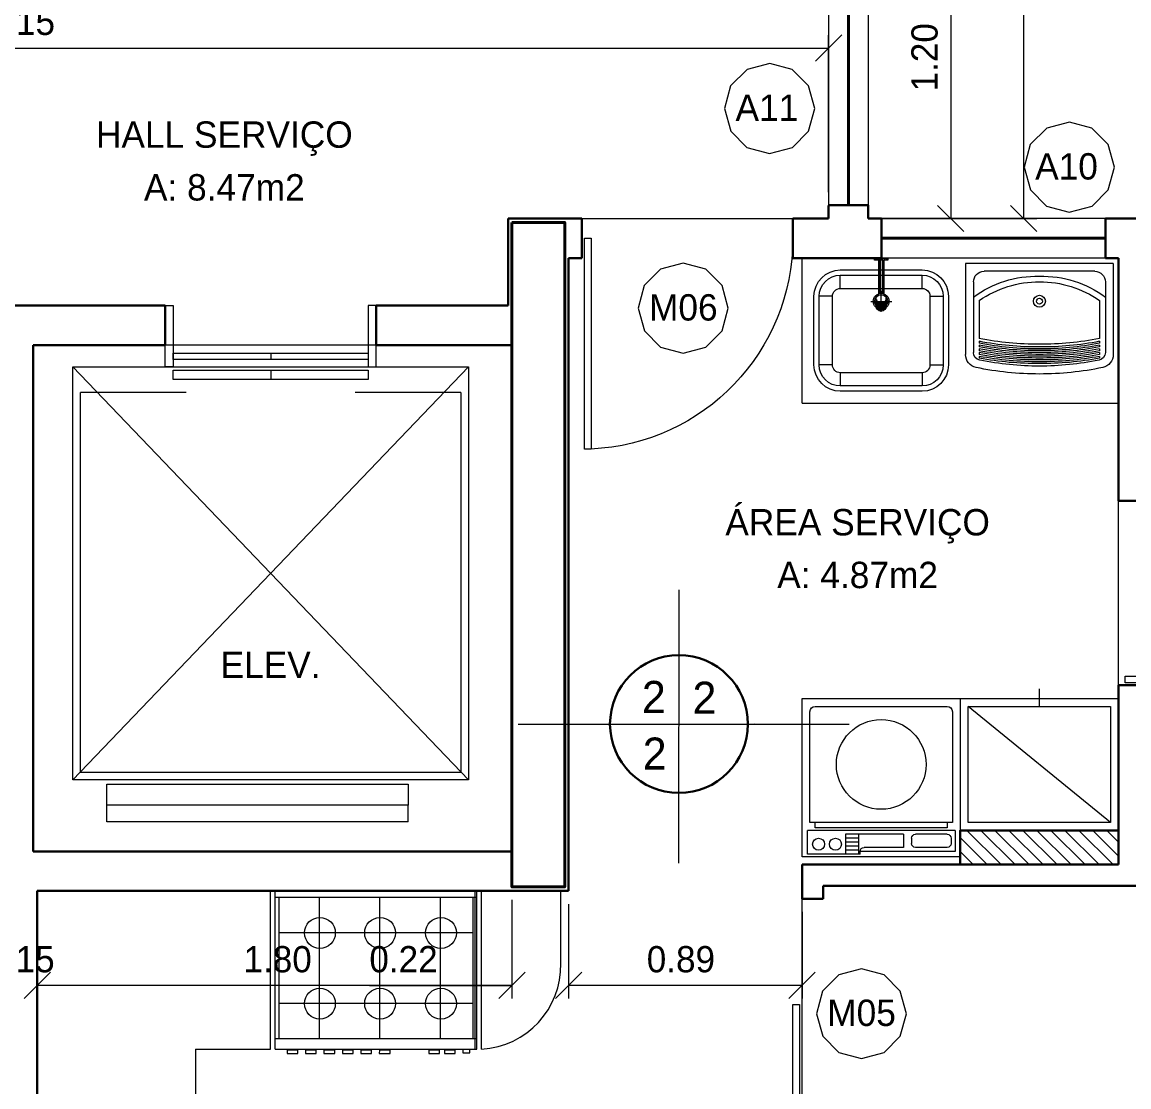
# Model space of a CAD drawing. Header units: metres. Extents: x 2.9 to 62.3, y 8 to 50.1.
# Drawn here: x 30.517 to 34.714, y 18.646 to 22.684 of the extents above; entities that cross this region are included whole.
import ezdxf
from ezdxf.enums import TextEntityAlignment as Align

# ---------------------------------------------------------------- set-up
doc = ezdxf.new("R2010")
doc.units = ezdxf.units.M
doc.header["$MEASUREMENT"] = 0
doc.linetypes.add('DGN Style 2', pattern=[1.016237, 0.609742, -0.406495])
doc.layers.get('Defpoints').update_dxf_attribs({"lineweight": 0})
for name, color, linetype, lineweight in [('00-EDIFICACOES TÉRREO', 7, 'Continuous', 0), ('34 - Mobiliário', 7, 'Continuous', 0), ('CORNIJAS_VAR NA PLANTA PTIPO 1', 7, 'Continuous', 0), ('Cotas', 13, 'Continuous', 0), ('Level 12', 7, 'Continuous', 0), ('Level 14', 7, 'Continuous', 0), ('Level 24-1', 7, 'Continuous', 0), ('Level 3', 7, 'Continuous', 0), ('Level 36', 7, 'Continuous', 0), ('Level 44', 7, 'Continuous', 0), ('Level 45', 7, 'Continuous', 0), ('Level 7', 7, 'Continuous', 0)]:
    doc.layers.add(name, color=color, linetype=linetype, lineweight=lineweight)
doc.styles.add('Style-INTL_ENGINEERING', font='INTL_ENGINEERING.shx')
doc.dimstyles.get("Standard").update_dxf_attribs({"dimtxt": 0.18, "dimasz": 0.18, "dimexe": 0.18, "dimexo": 0.0625, "dimgap": 0.09, "dimtad": 0, "dimtih": 1, "dimtoh": 1, "dimdec": 4, "dimzin": 1, "dimdsep": 46, "dimtxsty": 'Standard', "dimcen": 0, "dimadec": 0, "dimazin": 0, "dimtfac": 1, "dimtdec": 4, "dimtofl": 0, "dimtmove": 0, "dimatfit": 3, "dimfxl": 0, "dimtolj": 1, "dimtzin": 1, "dimarcsym": 0})

# ---------------------------------------------------------------- blocks, each defined once
blk = doc.blocks.new('*U45')
at = {"layer": 'Level 36', "color": 172, "linetype": 'Continuous', "lineweight": 13}
for p, q in [((-0.3825, 0.308), (0.3825, 0.3081)), ((-0.3825, -0.292), (-0.3825, 0.308)), ((-0.375, -0.2919), (-0.375, 0.308)), ((0.3825, -0.292), (0.3825, 0.3081)), ((-0.3825, 0.283), (0.3825, 0.283)), ((-0.3675, -0.2533), (-0.3675, 0.283)), ((-0.2445, -0.2533), (-0.2445, 0.283)), ((-0.0138, -0.2533), (-0.0138, 0.283)), ((0.2145, -0.2533), (0.2145, 0.283)), ((0.3675, -0.2533), (0.3675, 0.2831)), ((-0.3675, 0.1489), (0.3675, 0.149)), ((-0.3675, -0.1192), (0.3675, -0.1192)), ((-0.3825, -0.2533), (0.3825, -0.2533)), ((0.3825, -0.292), (-0.3825, -0.292)), ((-0.3556, -0.3061), (-0.3556, -0.292)), ((-0.3291, -0.292), (-0.3291, -0.3061)), ((-0.3291, -0.3061), (-0.3556, -0.3061)), ((-0.2995, -0.308), (-0.2995, -0.2957)), ((-0.2995, -0.2957), (-0.2587, -0.2957)), ((-0.2587, -0.308), (-0.2995, -0.308)), ((-0.2587, -0.2957), (-0.2587, -0.308)), ((-0.2409, -0.308), (-0.2409, -0.2957)), ((-0.2409, -0.2957), (-0.2001, -0.2957)), ((-0.2001, -0.308), (-0.2409, -0.308)), ((-0.2001, -0.2957), (-0.2001, -0.308)), ((-0.0531, -0.308), (-0.0531, -0.2957)), ((-0.0531, -0.2957), (-0.0123, -0.2957)), ((-0.0122, -0.308), (-0.0531, -0.308)), ((-0.0123, -0.2957), (-0.0122, -0.308)), ((0.0169, -0.308), (0.0169, -0.2957)), ((0.0169, -0.2957), (0.0577, -0.2957)), ((0.0578, -0.3081), (0.0169, -0.308)), ((0.0577, -0.2957), (0.0578, -0.3081)), ((0.0869, -0.3081), (0.0869, -0.2957)), ((0.0869, -0.2957), (0.1278, -0.2957)), ((0.1277, -0.3081), (0.0869, -0.3081)), ((0.1278, -0.2957), (0.1277, -0.3081)), ((0.1569, -0.308), (0.1569, -0.2957)), ((0.1569, -0.2957), (0.1978, -0.2957)), ((0.1977, -0.308), (0.1569, -0.308)), ((0.1978, -0.2957), (0.1977, -0.308)), ((0.2269, -0.308), (0.2269, -0.2957)), ((0.2269, -0.2957), (0.2678, -0.2957)), ((0.2678, -0.3081), (0.2269, -0.308)), ((0.2678, -0.2957), (0.2678, -0.3081)), ((0.2969, -0.308), (0.2969, -0.2957)), ((0.2969, -0.2957), (0.3378, -0.2957)), ((0.3378, -0.308), (0.2969, -0.308)), ((0.3378, -0.2957), (0.3378, -0.308))]:
    blk.add_line(p, q, dxfattribs=at)
at = {"layer": 'Level 36', "color": 172, "linetype": 'Continuous', "lineweight": 13, "extrusion": (0, 0, -1)}
for centre in [(0.2458, 0.1489), (0.0151, 0.1489), (-0.2132, 0.1489), (0.2458, -0.1192), (0.0151, -0.1192), (-0.2132, -0.1192)]:
    blk.add_circle(centre, 0.0585, dxfattribs=at)
blk = doc.blocks.new('*U50')
at = {"layer": 'Level 36', "color": 172, "linetype": 'Continuous', "lineweight": 13}
for p, q in [((-0.0243, 0.102), (-0.0243, 0.094)), ((-0.0225, 0.102), (-0.0225, 0.094)), ((-0.0191, 0.102), (-0.0191, 0.094)), ((-0.0129, 0.102), (-0.0129, 0.094)), ((-0.01, 0.094), (-0.01, -0.0339)), ((-0.0093, 0.094), (-0.0093, -0.0335)), ((-0.0075, 0.094), (-0.0075, -0.0326)), ((-0.0041, 0.102), (-0.0041, 0.094)), ((-0.0041, 0.094), (-0.0041, -0.0315)), ((0.0041, 0.102), (0.0041, 0.094)), ((0.0041, 0.094), (0.0041, -0.0315)), ((0.0075, 0.094), (0.0075, -0.0326)), ((0.0093, 0.094), (0.0093, -0.0335)), ((0.01, 0.094), (0.01, -0.0339)), ((0.0129, 0.102), (0.0129, 0.094)), ((0.0191, 0.102), (0.0191, 0.094)), ((0.0225, 0.102), (0.0225, 0.094)), ((0.0243, 0.102), (0.0243, 0.094)), ((0, -0.102), (0, -0.0222)), ((-0.0399, -0.0621), (0.0399, -0.0621)), ((-0.019, -0.08), (-0.019, -0.05)), ((-0.0183, -0.0552), (-0.0183, -0.0852)), ((-0.0165, -0.0594), (-0.0165, -0.0894)), ((-0.0131, -0.0638), (-0.0131, -0.0938)), ((-0.0075, -0.0675), (-0.0075, -0.0975)), ((0.0075, -0.0675), (0.0075, -0.0975)), ((0.0131, -0.0638), (0.0131, -0.0938)), ((0.0165, -0.0594), (0.0165, -0.0894)), ((0.0183, -0.0552), (0.0183, -0.0852)), ((0.019, -0.08), (0.019, -0.05))]:
    blk.add_line(p, q, dxfattribs=at)
at = {"layer": 'Level 36', "color": 172, "linetype": 'Continuous', "lineweight": 13, "flags": 128}
for points in [[(0.025, 0.094), (-0.025, 0.094), (-0.025, 0.102), (0.025, 0.102)], [(-0.004, -0.094), (-0.004, -0.069), (0.004, -0.069), (0.004, -0.094)]]:
    blk.add_lwpolyline(points, close=True, dxfattribs=at)
at = {"layer": 'Level 36', "color": 172, "linetype": 'Continuous', "lineweight": 13}
blk.add_circle((0, -0.05), 0.019, dxfattribs=at)
at = {"layer": 'Level 36', "color": 172, "linetype": 'Continuous', "lineweight": 13, "extrusion": (0, 0, -1)}
for centre, radius, start, end in [((0, -0.0621), 0.03, 0, 180), ((0, -0.0621), 0.025, 0, 180), ((0, -0.0621), 0.03, 180, 0), ((0, -0.0621), 0.025, 180, 0), ((0, -0.08), 0.019, 180, 0)]:
    blk.add_arc(centre, radius, start, end, dxfattribs=at)
blk = doc.blocks.new('*U51')
at = {"layer": 'Level 36', "color": 172, "linetype": 'Continuous', "lineweight": 13}
for p, q in [((-0.155, 0.23), (0.155, 0.23)), ((-0.155, 0.21), (0.155, 0.21)), ((-0.155, 0.16), (-0.155, 0.21)), ((0.155, 0.16), (0.155, 0.21)), ((-0.255, -0.13), (-0.255, 0.13)), ((-0.235, -0.13), (-0.235, 0.13)), ((-0.185, 0.13), (-0.235, 0.13)), ((-0.185, -0.13), (-0.185, 0.13)), ((-0.155, 0.16), (0.155, 0.16)), ((0.185, 0.13), (0.185, -0.13)), ((0.185, 0.13), (0.235, 0.13)), ((0.235, 0.13), (0.235, -0.13)), ((0.255, 0.13), (0.255, -0.13)), ((-0.185, -0.13), (-0.235, -0.13)), ((0.155, -0.16), (-0.155, -0.16)), ((-0.155, -0.16), (-0.155, -0.21)), ((0.155, -0.16), (0.155, -0.21)), ((0.185, -0.13), (0.235, -0.13)), ((0.155, -0.21), (-0.155, -0.21)), ((0.155, -0.23), (-0.155, -0.23))]:
    blk.add_line(p, q, dxfattribs=at)
at = {"layer": 'Level 36', "color": 172, "linetype": 'Continuous', "lineweight": 13, "extrusion": (0, 0, -1)}
for centre, radius, start, end in [((0.155, 0.13), 0.1, 0, 90), ((0.155, 0.13), 0.08, 0, 90), ((-0.155, 0.13), 0.1, 90, 180), ((-0.155, 0.13), 0.08, 90, 180), ((0.155, 0.13), 0.03, 360, 90), ((-0.155, 0.13), 0.03, 90, 180), ((0.155, -0.13), 0.1, 270, 0), ((0.155, -0.13), 0.08, 270, 0), ((0.155, -0.13), 0.03, 270, 0), ((-0.155, -0.13), 0.1, 180, 270), ((-0.155, -0.13), 0.08, 180, 270), ((-0.155, -0.13), 0.03, 180, 270)]:
    blk.add_arc(centre, radius, start, end, dxfattribs=at)
blk = doc.blocks.new('*U52')
at = {"layer": 'Level 36', "color": 5, "linetype": 'Continuous', "lineweight": 13}
for p, q in [((-0.28, 0.2098), (-0.28, -0.1362)), ((-0.28, 0.2098), (0.28, 0.2098)), ((-0.21, 0.1798), (0.21, 0.1798)), ((0.28, 0.2098), (0.28, -0.1362)), ((-0.25, 0.1398), (-0.25, -0.128)), ((0.25, 0.1398), (0.25, -0.128)), ((-0.2282, 0.0687), (-0.2282, -0.0753)), ((0.2282, 0.0687), (0.2282, -0.0753)), ((-0.2282, -0.0858), (-0.2282, -0.0929)), ((-0.2282, -0.1001), (-0.2282, -0.1072)), ((-0.2282, -0.1143), (-0.2282, -0.1215)), ((0.2282, -0.0858), (0.2282, -0.0929)), ((0.2282, -0.1001), (0.2282, -0.1072)), ((0.2282, -0.1143), (0.2282, -0.1215)), ((-0.2282, -0.1286), (-0.2282, -0.1357)), ((-0.2282, -0.1428), (-0.2282, -0.1499)), ((0.2282, -0.1286), (0.2282, -0.1357)), ((0.2282, -0.1428), (0.2282, -0.1499))]:
    blk.add_line(p, q, dxfattribs=at)
at = {"layer": 'Level 36', "color": 5, "linetype": 'Continuous', "lineweight": 13, "extrusion": (0, 0, -1)}
for radius in [0.0225, 0.011]:
    blk.add_circle((0, 0.0663), radius, dxfattribs=at)
at = {"layer": 'Level 36', "color": 5, "linetype": 'Continuous', "lineweight": 13}
for centre, radius, start, end in [((-0.21, 0.1398), 0.04, 90, 180), ((0.21, 0.1398), 0.04, 0, 90), ((-0.0124, -0.2358), 0.3968, 88.2163, 126.789), ((-0.0048, -0.2483), 0.3878, 89.2963, 125.1797), ((0.0124, -0.2358), 0.3968, 53.211, 91.7837), ((0.0048, -0.2483), 0.3878, 54.8203, 90.7037), ((-0.0082, 1.0354), 1.1322, 258.7978, 270.4155), ((0.0082, 1.0354), 1.1322, 269.5845, 281.2022), ((-0.0082, 1.032), 1.1392, 258.8675, 270.4155), ((-0.0082, 1.032), 1.1462, 258.9363, 270.4155), ((-0.0082, 1.032), 1.1532, 259.0043, 270.4155), ((-0.0082, 1.032), 1.1602, 259.0715, 270.4155), ((-0.0082, 1.032), 1.1672, 259.1378, 270.4155), ((-0.0082, 1.032), 1.1742, 259.2033, 270.4155), ((0.0082, 1.032), 1.1672, 269.5845, 280.8622), ((0.0082, 1.032), 1.1742, 269.5845, 280.7967), ((0.0082, 1.032), 1.1532, 269.5845, 280.9957), ((0.0082, 1.032), 1.1602, 269.5845, 280.9285), ((0.0082, 1.032), 1.1392, 269.5845, 281.1325), ((0.0082, 1.032), 1.1462, 269.5845, 281.0637), ((-0.23, -0.1362), 0.05, 180, 258.2868), ((-0.22, -0.128), 0.03, 180, 258.7018), ((-0.0082, 1.032), 1.1812, 259.2681, 270.4155), ((-0.0082, 1.032), 1.1882, 259.3321, 270.4155), ((-0.0082, 1.032), 1.1952, 259.3953, 270.4155), ((-0.0082, 1.032), 1.2022, 259.4577, 270.4155), ((0, 0.9731), 1.1529, 258.7018, 270), ((0.0082, 1.032), 1.1952, 269.5845, 280.6047), ((0.0082, 1.032), 1.2022, 269.5845, 280.5423), ((0.0082, 1.032), 1.1812, 269.5845, 280.7319), ((0.0082, 1.032), 1.1882, 269.5845, 280.6679), ((0, 0.9731), 1.1529, 270, 281.2982), ((0.22, -0.128), 0.03, 281.2982, 0), ((0.23, -0.1362), 0.05, 281.7132, 0), ((0, 0.9731), 1.1829, 258.2868, 270), ((0, 0.9731), 1.1829, 270, 281.7132)]:
    blk.add_arc(centre, radius, start, end, dxfattribs=at)
blk = doc.blocks.new('*U53')
at = {"layer": 'Level 36', "color": 172, "linetype": 'Continuous', "lineweight": 13}
for p, q in [((-0.3, 0.3), (0.3, 0.3)), ((-0.3, -0.3), (-0.3, 0.3)), ((0.3, 0.3), (0.3, -0.3)), ((-0.25, 0.27), (0.25, 0.27)), ((-0.27, -0.17), (-0.27, 0.25)), ((0.27, 0.25), (0.27, -0.17)), ((0.3, 0.2), (0.3, -0.3)), ((0.28, -0.2), (-0.28, -0.2)), ((-0.28, -0.29), (-0.28, -0.2)), ((0.27, -0.17), (-0.27, -0.17)), ((-0.25, -0.19), (-0.25, -0.17)), ((0.25, -0.19), (-0.25, -0.19)), ((0.25, -0.17), (0.25, -0.19)), ((0.28, -0.2), (0.28, -0.28)), ((0.085, -0.215), (-0.1357, -0.215)), ((-0.1357, -0.215), (-0.1357, -0.29)), ((-0.0857, -0.23), (-0.1357, -0.23)), ((-0.0857, -0.245), (-0.1357, -0.245)), ((-0.0857, -0.215), (-0.0857, -0.29)), ((0.085, -0.215), (0.085, -0.265)), ((0.115, -0.23), (0.115, -0.25)), ((0.25, -0.215), (0.13, -0.215)), ((0.265, -0.23), (0.265, -0.25)), ((-0.08, -0.29), (-0.28, -0.29)), ((-0.0857, -0.26), (-0.1357, -0.26)), ((-0.0857, -0.275), (-0.1357, -0.275)), ((0.28, -0.28), (-0.08, -0.28)), ((-0.08, -0.29), (-0.08, -0.28)), ((0.085, -0.265), (-0.065, -0.265)), ((0.25, -0.265), (0.13, -0.265)), ((0.3, -0.3), (-0.3, -0.3))]:
    blk.add_line(p, q, dxfattribs=at)
for centre, radius in [((0, 0.05), 0.1701), ((-0.2372, -0.2525), 0.0227), ((-0.1735, -0.2525), 0.0227)]:
    blk.add_circle(centre, radius, dxfattribs=at)
at = {"layer": 'Level 36', "color": 172, "linetype": 'Continuous', "lineweight": 13, "extrusion": (0, 0, -1)}
for centre, radius, start, end in [((0.25, 0.25), 0.02, 0, 90), ((-0.25, 0.25), 0.02, 90, 180), ((-0.13, -0.23), 0.015, 0, 90), ((-0.13, -0.25), 0.015, 270, 0), ((-0.25, -0.23), 0.015, 90, 180), ((-0.25, -0.25), 0.015, 180, 270), ((0.065, -0.28), 0.015, 0, 90)]:
    blk.add_arc(centre, radius, start, end, dxfattribs=at)
blk = doc.blocks.new('*U19')
at = {"layer": 'Level 36', "color": 172, "linetype": 'Continuous', "lineweight": 13}
for p, q in [((2.975, 3.33), (2.975, 3.88)), ((2.975, 3.33), (4.175, 3.33)), ((3.875, 2.18), (3.875, 2.2467)), ((3.575, 2.21), (4.175, 2.21)), ((3.575, 2.21), (3.575, 1.71)), ((4.145, 1.74), (3.605, 2.18)), ((0.9598, 0.8802), (0.9598, 1.4802)), ((1.7598, 0.8802), (1.7598, 1.4802)), ((2.0598, 1.1903), (2.0598, 1.4802)), ((0.675, 0.8802), (0.9598, 0.8802)), ((0.675, 0.8802), (0.675, -1))]:
    blk.add_line(p, q, dxfattribs=at)
at = {"layer": 'Level 36', "color": 172, "linetype": 'Continuous', "lineweight": 13, "flags": 128}
blk.add_lwpolyline([(4.145, 1.74), (3.605, 1.74), (3.605, 2.18), (4.145, 2.18)], close=True, dxfattribs=at)
at = {"layer": 'Level 36', "color": 172, "linetype": 'Continuous', "lineweight": 13}
blk.add_arc((1.7419, 1.1977), 0.318, 273.2275, 1.3325, dxfattribs=at)
for name, p in [('*U50', (3.275, 3.778)), ('*U51', (3.275, 3.605)), ('*U53', (3.275, 1.91))]:
    blk.add_blockref(name, p, dxfattribs=at)
at = {"layer": 'Level 36', "color": 5, "linetype": 'Continuous', "lineweight": 13, "extrusion": (0, 0, -1)}
blk.add_blockref('*U52', (-3.875, 3.6502), dxfattribs=at)
at = {"layer": 'Level 36', "color": 172, "linetype": 'Continuous', "lineweight": 13, "extrusion": (0, 0, -1)}
blk.add_blockref('*U45', (-1.3598, 1.1722), dxfattribs=at)
blk = doc.blocks.new('*U70')
at = {"layer": 'Level 45', "color": 6, "linetype": 'Continuous', "lineweight": 0}
for p, q in [((-0.1446, -0.065), (-0.2746, 0.065)), ((-0.0915, -0.065), (-0.2215, 0.065)), ((-0.0385, -0.065), (-0.1685, 0.065)), ((0.0145, -0.065), (-0.1155, 0.065)), ((0.0675, -0.065), (-0.0625, 0.065)), ((0.1206, -0.065), (-0.0094, 0.065)), ((0.1736, -0.065), (0.0436, 0.065)), ((0.2266, -0.065), (0.0966, 0.065)), ((0.2797, -0.065), (0.1497, 0.065)), ((0.3, -0.0323), (0.2027, 0.065)), ((0.3, 0.0207), (0.2557, 0.065)), ((-0.1976, -0.065), (-0.3, 0.0374)), ((-0.2506, -0.065), (-0.3, -0.0156))]:
    blk.add_line(p, q, dxfattribs=at)
at = {"layer": 'Level 45', "color": 6, "linetype": 'Continuous', "lineweight": 30, "flags": 128}
blk.add_lwpolyline([(0.3, -0.065), (0.3, 0.065), (-0.3, 0.065), (-0.3, -0.065)], close=True, dxfattribs=at)
blk = doc.blocks.new('P80D_1')
at = {"layer": 'Level 14', "color": 7, "linetype": 'Continuous', "lineweight": 13}
for p, q in [((0.035, 0.875), (0.01, 0.875)), ((0.01, 0.875), (0.01, 0.075)), ((0.035, 0.075), (0.035, 0.875)), ((0.01, 0.075), (0.035, 0.075))]:
    blk.add_line(p, q, dxfattribs=at)
blk.add_arc((0, 0.0749), 0.8, 0.0001, 87.4926, dxfattribs=at)
at = {"layer": 'Level 7', "color": 7, "linetype": 'Continuous', "lineweight": 30}
for p, q in [((0, 0), (0, 0.15)), ((0.8, 0), (0.8, 0.15))]:
    blk.add_line(p, q, dxfattribs=at)
blk = doc.blocks.new('P70D_1_1')
at = {"color": 7, "linetype": 'Continuous', "lineweight": 13}
for p, q in [((0.035, 0.705), (0.01, 0.705)), ((0.01, 0.705), (0.01, 0.025)), ((0.035, 0.025), (0.035, 0.705)), ((0.01, 0.025), (0.035, 0.025))]:
    blk.add_line(p, q, dxfattribs=at)
at = {"color": 7, "linetype": 'Continuous', "lineweight": 30}
for p, q in [((0, 0), (0, 0.08)), ((0.7, 0), (0.7, 0.08))]:
    blk.add_line(p, q, dxfattribs=at)
at = {"color": 7, "linetype": 'Continuous', "lineweight": 13}
blk.add_ellipse((0.0073, 0.032), major_axis=(0.6611, -0.2141), ratio=0.965677, start_param=0.313159, end_param=1.833935, dxfattribs=at)
blk = doc.blocks.new('*U72')
at = {"layer": '34 - Mobiliário', "color": 7, "linetype": 'Continuous', "lineweight": 40}
blk.add_line((0, 0.55), (0, -0.55), dxfattribs=at)
at = {"layer": 'CORNIJAS_VAR NA PLANTA PTIPO 1', "color": 7, "linetype": 'Continuous', "lineweight": 30}
for p, q in [((-0.075, 0.55), (0.075, 0.55)), ((-0.075, -0.55), (0.075, -0.55))]:
    blk.add_line(p, q, dxfattribs=at)
at = {"layer": 'CORNIJAS_VAR NA PLANTA PTIPO 1', "color": 7, "linetype": 'Continuous', "lineweight": 0}
for p, q in [((-0.075, 0.55), (-0.075, -0.55)), ((0.075, 0.55), (0.075, -0.55))]:
    blk.add_line(p, q, dxfattribs=at)
blk = doc.blocks.new('*U73')
at = {"layer": '34 - Mobiliário', "color": 7, "linetype": 'Continuous', "lineweight": 40}
blk.add_line((0.4246, 0), (-0.4246, 0), dxfattribs=at)
at = {"layer": 'CORNIJAS_VAR NA PLANTA PTIPO 1', "color": 7, "linetype": 'Continuous', "lineweight": 0}
for p, q in [((0.4246, 0.075), (-0.4246, 0.075)), ((0.4246, -0.075), (-0.4246, -0.075))]:
    blk.add_line(p, q, dxfattribs=at)
at = {"layer": 'CORNIJAS_VAR NA PLANTA PTIPO 1', "color": 7, "linetype": 'Continuous', "lineweight": 30}
for p, q in [((-0.4246, 0.075), (-0.4246, -0.075)), ((0.4246, 0.075), (0.4246, -0.075))]:
    blk.add_line(p, q, dxfattribs=at)
blk = doc.blocks.new('_Oblique')
at = {"color": 0, "linetype": 'ByBlock', "lineweight": -2}
blk.add_line((0.5, 0.5), (-0.5, -0.5), dxfattribs=at)
blk = doc.blocks.new('*D257')
at = {"layer": 'Cotas', "color": 2, "linetype": 'Continuous', "lineweight": 0}
for p, q in [((33.7736, 26.7246), (34.3642, 26.7246)), ((34.3147, 26.7246), (34.3147, 21.9391)), ((33.7748, 21.9391), (34.3642, 21.9391))]:
    blk.add_line(p, q, dxfattribs=at)
at = {"layer": 'Defpoints'}
for p in [(33.7241, 26.7246), (34.3147, 24.3318), (33.7253, 21.9391), (34.3147, 21.9391)]:
    blk.add_point(p, dxfattribs=at)
at = {"layer": 'Cotas', "color": 2, "linetype": 'Continuous', "lineweight": 0, "xscale": 0.0995, "yscale": 0.0995, "zscale": 0.0995}
for p, rotation in [((34.3147, 26.7246), 90), ((34.3147, 21.9391), 270)]:
    blk.add_blockref('_Oblique', p, dxfattribs=dict(at, rotation=rotation))
at = {"layer": 'Cotas', "color": 2, "linetype": 'Continuous', "lineweight": 0, "style": 'Style-INTL_ENGINEERING'}
blk.add_text('4.79', height=0.0995, rotation=90, dxfattribs=at).set_placement((34.2155, 24.1897), align=Align.MIDDLE_LEFT)
blk = doc.blocks.new('*D409')
at = {"layer": 'Cotas', "color": 2, "linetype": 'Continuous', "lineweight": 0}
for p, q in [((33.7745, 23.139), (34.0875, 23.139)), ((34.038, 23.139), (34.038, 21.9391)), ((33.7748, 21.9391), (34.0875, 21.9391))]:
    blk.add_line(p, q, dxfattribs=at)
at = {"layer": 'Defpoints'}
for p in [(33.725, 23.139), (34.038, 22.5391), (33.7253, 21.9391), (34.038, 21.9391)]:
    blk.add_point(p, dxfattribs=at)
at = {"layer": 'Cotas', "color": 2, "linetype": 'Continuous', "lineweight": 0, "xscale": 0.0995, "yscale": 0.0995, "zscale": 0.0995}
for p, rotation in [((34.038, 23.139), 90), ((34.038, 21.9391), 270)]:
    blk.add_blockref('_Oblique', p, dxfattribs=dict(at, rotation=rotation))
at = {"layer": 'Cotas', "color": 2, "linetype": 'Continuous', "lineweight": 0, "style": 'Style-INTL_ENGINEERING'}
blk.add_text('1.20', height=0.0995, rotation=90, dxfattribs=at).set_placement((33.9388, 22.421), align=Align.MIDDLE_LEFT)
blk = doc.blocks.new('*D263')
at = {"layer": 'Cotas', "color": 2, "linetype": 'Continuous', "lineweight": 0}
for p, q in [((27.4235, 21.9886), (27.4235, 22.6349)), ((33.5753, 22.0385), (33.5753, 22.6349)), ((27.4235, 22.5854), (33.5753, 22.5854))]:
    blk.add_line(p, q, dxfattribs=at)
at = {"layer": 'Defpoints'}
for p in [(30.4994, 22.5854), (33.5753, 22.5854), (33.5753, 21.989), (27.4235, 21.9391)]:
    blk.add_point(p, dxfattribs=at)
at = {"layer": 'Cotas', "color": 2, "linetype": 'Continuous', "lineweight": 0, "xscale": 0.0995, "yscale": 0.0995, "zscale": 0.0995, "rotation": 180}
blk.add_blockref('_Oblique', (27.4235, 22.5854), dxfattribs=at)
at = {"layer": 'Cotas', "color": 2, "linetype": 'Continuous', "lineweight": 0, "xscale": 0.0995, "yscale": 0.0995, "zscale": 0.0995}
blk.add_blockref('_Oblique', (33.5753, 22.5854), dxfattribs=at)
at = {"layer": 'Cotas', "color": 2, "linetype": 'Continuous', "lineweight": 0, "style": 'Style-INTL_ENGINEERING'}
blk.add_text('6.15', height=0.0995, dxfattribs=at).set_placement((30.3829, 22.6847), align=Align.MIDDLE_LEFT)
blk = doc.blocks.new('*D431')
at = {"layer": 'Cotas', "color": 2, "linetype": 'Continuous', "lineweight": 0}
for p, q in [((30.5745, 19.3397), (30.5745, 17.5752)), ((30.4246, 17.4486), (30.4246, 17.6742)), ((30.3251, 17.6247), (30.4246, 17.6247)), ((30.6741, 17.6247), (30.5745, 17.6247))]:
    blk.add_line(p, q, dxfattribs=at)
at = {"layer": 'Defpoints'}
for p in [(30.5745, 19.3892), (30.4996, 17.6247), (30.5745, 17.6247), (30.4246, 17.3991)]:
    blk.add_point(p, dxfattribs=at)
at = {"layer": 'Cotas', "color": 2, "linetype": 'Continuous', "lineweight": 0, "xscale": 0.0995, "yscale": 0.0995, "zscale": 0.0995}
blk.add_blockref('_Oblique', (30.4246, 17.6247), dxfattribs=at)
at = {"layer": 'Cotas', "color": 2, "linetype": 'Continuous', "lineweight": 0, "xscale": 0.0995, "yscale": 0.0995, "zscale": 0.0995, "rotation": 180}
blk.add_blockref('_Oblique', (30.5745, 17.6247), dxfattribs=at)
at = {"layer": 'Cotas', "color": 2, "linetype": 'Continuous', "lineweight": 0, "style": 'Style-INTL_ENGINEERING'}
blk.add_text('0.15', height=0.0995, dxfattribs=at).set_placement((30.3815, 17.724), align=Align.MIDDLE_LEFT)
blk = doc.blocks.new('*D502')
at = {"layer": 'Cotas', "color": 2, "linetype": 'Continuous', "lineweight": 0}
for p, q in [((32.3745, 19.3551), (32.3745, 18.9817)), ((32.5895, 19.3397), (32.5895, 18.9817)), ((31.8338, 19.0312), (32.3745, 19.0312)), ((32.689, 19.0312), (32.5895, 19.0312))]:
    blk.add_line(p, q, dxfattribs=at)
at = {"layer": 'Defpoints'}
for p in [(32.3745, 19.4046), (32.5895, 19.3892), (31.9799, 19.0312), (32.3745, 19.0312)]:
    blk.add_point(p, dxfattribs=at)
at = {"layer": 'Cotas', "color": 2, "linetype": 'Continuous', "lineweight": 0, "xscale": 0.0995, "yscale": 0.0995, "zscale": 0.0995}
blk.add_blockref('_Oblique', (32.3745, 19.0312), dxfattribs=at)
at = {"layer": 'Cotas', "color": 2, "linetype": 'Continuous', "lineweight": 0, "xscale": 0.0995, "yscale": 0.0995, "zscale": 0.0995, "rotation": 180}
blk.add_blockref('_Oblique', (32.5895, 19.0312), dxfattribs=at)
at = {"layer": 'Cotas', "color": 2, "linetype": 'Continuous', "lineweight": 0, "style": 'Style-INTL_ENGINEERING'}
blk.add_text('0.22', height=0.0995, dxfattribs=at).set_placement((31.8338, 19.1304), align=Align.MIDDLE_LEFT)
blk = doc.blocks.new('*D503')
at = {"layer": 'Cotas', "color": 2, "linetype": 'Continuous', "lineweight": 0}
for p, q in [((32.3745, 19.3551), (32.3745, 18.9817)), ((30.5745, 19.3397), (30.5745, 18.9817)), ((32.3745, 19.0312), (30.5745, 19.0312))]:
    blk.add_line(p, q, dxfattribs=at)
at = {"layer": 'Defpoints'}
for p in [(30.5745, 19.3892), (32.3745, 19.4046), (30.5745, 19.0312), (31.4745, 19.0312)]:
    blk.add_point(p, dxfattribs=at)
at = {"layer": 'Cotas', "color": 2, "linetype": 'Continuous', "lineweight": 0, "xscale": 0.0995, "yscale": 0.0995, "zscale": 0.0995, "rotation": 180}
blk.add_blockref('_Oblique', (30.5745, 19.0312), dxfattribs=at)
at = {"layer": 'Cotas', "color": 2, "linetype": 'Continuous', "lineweight": 0, "xscale": 0.0995, "yscale": 0.0995, "zscale": 0.0995}
blk.add_blockref('_Oblique', (32.3745, 19.0312), dxfattribs=at)
at = {"layer": 'Cotas', "color": 2, "linetype": 'Continuous', "lineweight": 0, "style": 'Style-INTL_ENGINEERING'}
blk.add_text('1.80', height=0.0995, dxfattribs=at).set_placement((31.3565, 19.1304), align=Align.MIDDLE_LEFT)
blk = doc.blocks.new('*D504')
at = {"layer": 'Cotas', "color": 2, "linetype": 'Continuous', "lineweight": 0}
for p, q in [((30.4246, 19.3397), (30.4246, 18.9817)), ((30.5745, 19.3397), (30.5745, 18.9817)), ((30.3251, 19.0312), (30.4246, 19.0312)), ((30.6741, 19.0312), (30.5745, 19.0312))]:
    blk.add_line(p, q, dxfattribs=at)
at = {"layer": 'Defpoints'}
for p in [(30.4246, 19.3892), (30.5745, 19.3892), (30.4246, 19.0312), (30.4996, 19.0312)]:
    blk.add_point(p, dxfattribs=at)
at = {"layer": 'Cotas', "color": 2, "linetype": 'Continuous', "lineweight": 0, "xscale": 0.0995, "yscale": 0.0995, "zscale": 0.0995}
blk.add_blockref('_Oblique', (30.4246, 19.0312), dxfattribs=at)
at = {"layer": 'Cotas', "color": 2, "linetype": 'Continuous', "lineweight": 0, "xscale": 0.0995, "yscale": 0.0995, "zscale": 0.0995, "rotation": 180}
blk.add_blockref('_Oblique', (30.5745, 19.0312), dxfattribs=at)
at = {"layer": 'Cotas', "color": 2, "linetype": 'Continuous', "lineweight": 0, "style": 'Style-INTL_ENGINEERING'}
blk.add_text('0.15', height=0.0995, dxfattribs=at).set_placement((30.3815, 19.1304), align=Align.MIDDLE_LEFT)
blk = doc.blocks.new('*D282')
at = {"layer": 'Cotas', "color": 2, "linetype": 'Continuous', "lineweight": 0}
for p, q in [((32.5895, 19.3397), (32.5895, 18.9817)), ((33.4746, 19.3095), (33.4746, 18.9817)), ((33.4746, 19.0312), (32.5895, 19.0312))]:
    blk.add_line(p, q, dxfattribs=at)
at = {"layer": 'Defpoints'}
for p in [(32.5895, 19.3892), (33.4746, 19.359), (32.5895, 19.0312), (33.032, 19.0312)]:
    blk.add_point(p, dxfattribs=at)
at = {"layer": 'Cotas', "color": 2, "linetype": 'Continuous', "lineweight": 0, "xscale": 0.0995, "yscale": 0.0995, "zscale": 0.0995, "rotation": 180}
blk.add_blockref('_Oblique', (32.5895, 19.0312), dxfattribs=at)
at = {"layer": 'Cotas', "color": 2, "linetype": 'Continuous', "lineweight": 0, "xscale": 0.0995, "yscale": 0.0995, "zscale": 0.0995}
blk.add_blockref('_Oblique', (33.4746, 19.0312), dxfattribs=at)
at = {"layer": 'Cotas', "color": 2, "linetype": 'Continuous', "lineweight": 0, "style": 'Style-INTL_ENGINEERING'}
blk.add_text('0.89', height=0.0995, dxfattribs=at).set_placement((32.8856, 19.1304), align=Align.MIDDLE_LEFT)
blk = doc.blocks.new('*U80')
at = {"layer": '00-EDIFICACOES TÉRREO', "color": 4, "linetype": 'Continuous', "lineweight": 0, "flags": 128}
blk.add_lwpolyline([(0.003424, 0.000005), (0.002945, 0.001718), (0.001718, 0.002961), (0.000001, 0.003416), (-0.001712, 0.002959), (-0.002959, 0.001719), (-0.003415, 0.000002), (-0.002936, -0.001711), (-0.001723, -0.00295), (-0.000005, -0.003405), (0.001726, -0.002939), (0.002946, -0.001713)], close=True, dxfattribs=at)
at = {"layer": '00-EDIFICACOES TÉRREO', "color": 4, "linetype": 'Continuous', "lineweight": 0, "style": 'Style-INTL_ENGINEERING'}
blk.add_text('M06', height=0.0019994, rotation=359.99988, dxfattribs=at).set_placement((-0.00259, -0.00093))
blk = doc.blocks.new('*U95')
at = {"layer": '00-EDIFICACOES TÉRREO', "color": 4, "linetype": 'Continuous', "lineweight": 0, "flags": 128}
blk.add_lwpolyline([(0.003424, 0.000005), (0.002945, 0.001718), (0.001718, 0.002961), (0.000001, 0.003416), (-0.001712, 0.002959), (-0.002959, 0.001719), (-0.003415, 0.000002), (-0.002936, -0.001711), (-0.001723, -0.00295), (-0.000005, -0.003405), (0.001726, -0.002939), (0.002946, -0.001713)], close=True, dxfattribs=at)
at = {"layer": '00-EDIFICACOES TÉRREO', "color": 4, "linetype": 'Continuous', "lineweight": 0, "style": 'Style-INTL_ENGINEERING'}
blk.add_text('A10', height=0.0019994, rotation=359.99988, dxfattribs=at).set_placement((-0.00259, -0.00093))
blk = doc.blocks.new('*U99')
at = {"layer": '00-EDIFICACOES TÉRREO', "color": 4, "linetype": 'Continuous', "lineweight": 0, "flags": 128}
blk.add_lwpolyline([(0.003424, 0.000005), (0.002945, 0.001718), (0.001718, 0.002961), (0.000001, 0.003416), (-0.001712, 0.002959), (-0.002959, 0.001719), (-0.003415, 0.000002), (-0.002935, -0.001711), (-0.001722, -0.00295), (-0.000005, -0.003405), (0.001726, -0.002939), (0.002946, -0.001713)], close=True, dxfattribs=at)
at = {"layer": '00-EDIFICACOES TÉRREO', "color": 4, "linetype": 'Continuous', "lineweight": 0, "style": 'Style-INTL_ENGINEERING'}
blk.add_text('A11', height=0.0019994, rotation=359.99988, dxfattribs=at).set_placement((-0.00259, -0.00093))
blk = doc.blocks.new('*U101')
at = {"layer": '00-EDIFICACOES TÉRREO', "color": 4, "linetype": 'Continuous', "lineweight": 0, "flags": 128}
blk.add_lwpolyline([(0.003424, 0.000005), (0.002945, 0.001718), (0.001718, 0.002961), (0.000001, 0.003416), (-0.001712, 0.002959), (-0.002959, 0.001719), (-0.003415, 0.000002), (-0.002935, -0.001711), (-0.001722, -0.00295), (-0.000005, -0.003405), (0.001726, -0.002939), (0.002947, -0.001713)], close=True, dxfattribs=at)
at = {"layer": '00-EDIFICACOES TÉRREO', "color": 4, "linetype": 'Continuous', "lineweight": 0, "style": 'Style-INTL_ENGINEERING'}
blk.add_text('M05', height=0.0019994, rotation=359.99988, dxfattribs=at).set_placement((-0.00259, -0.00093))
blk = doc.blocks.new('INDESP_2')
at = {"layer": 'Level 3', "color": 131, "linetype": 'Continuous', "lineweight": 0}
for p, q in [((0.01506, -0.01302), (0.01507, 0.01257)), ((0.00001, 0), (0.03099, 0))]:
    blk.add_line(p, q, dxfattribs=at)
at = {"layer": 'Level 3', "color": 131, "linetype": 'Continuous', "lineweight": 13}
blk.add_line((0.0221, 0), (0.02213, 0.00002), dxfattribs=at)
at = {"layer": 'Level 3', "color": 131, "linetype": 'Continuous', "lineweight": 30}
blk.add_circle((0.01505, 0.00001), 0.00645, dxfattribs=at)
at = {"layer": 'Level 3', "color": 131, "linetype": 'Continuous', "lineweight": 30, "style": 'Style-INTL_ENGINEERING'}
for p in [(0.01159, 0.00105), (0.01633, 0.00098), (0.01167, -0.00425)]:
    blk.add_text('2', height=0.003, rotation=0, dxfattribs=at).set_placement(p)
blk = doc.blocks.new('ELEV1')
at = {"color": 7, "linetype": 'Continuous', "lineweight": 30}
for p, q in [((-0.4, 0), (-0.4, 0.15)), ((0.4, 0), (0.4, 0.15))]:
    blk.add_line(p, q, dxfattribs=at)
at = {"color": 7, "linetype": 'Continuous', "lineweight": 0}
blk.add_line((-0.4, 0), (0.4, 0), dxfattribs=at)
at = {"color": 120, "linetype": 'Continuous', "lineweight": 0}
for p, q in [((-0.37, -0.03), (-0.37, -0.055)), ((0.37, -0.03), (-0.37, -0.03)), ((0, -0.03), (0, -0.055)), ((0.37, -0.055), (0.37, -0.03)), ((0.75, -1.6489), (-0.75, -0.0827)), ((0.75, -0.0827), (-0.75, -1.6489)), ((-0.37, -0.055), (0.37, -0.055)), ((-0.37, -0.095), (-0.37, -0.13)), ((0.37, -0.095), (-0.37, -0.095)), ((0, -0.095), (0, -0.13)), ((0.37, -0.13), (0.37, -0.095)), ((-0.37, -0.13), (0.37, -0.13)), ((-0.7213, -0.18), (-0.7213, -1.6202)), ((-0.7213, -0.18), (-0.32, -0.18)), ((0.32, -0.18), (0.7213, -0.18)), ((0.7213, -1.6202), (0.7213, -0.18)), ((-0.7213, -1.6202), (0.7213, -1.6202)), ((-0.5212, -1.8076), (-0.5213, -1.7452)), ((0.6213, -1.8076), (0.6213, -1.7451)), ((-0.5212, -1.8076), (0.6213, -1.8076))]:
    blk.add_line(p, q, dxfattribs=at)
at = {"color": 120, "linetype": 'Continuous', "lineweight": 0, "flags": 128}
for points in [[(-0.37, -0.0827), (-0.4, -0.0827), (-0.4, 0.15), (-0.37, 0.15)], [(0.37, -0.0826), (0.4, -0.0826), (0.4, 0.15), (0.37, 0.15)], [(-0.75, -1.6489), (0.75, -1.6489), (0.75, -0.0827), (-0.75, -0.0827)], [(-0.5213, -1.7452), (0.6213, -1.7451), (0.6212, -1.6651), (-0.5212, -1.6652)]]:
    blk.add_lwpolyline(points, close=True, dxfattribs=at)

msp = doc.modelspace()

# ---------------------------------------------------------------- linework, layer by layer
at = {"layer": 'CORNIJAS_VAR NA PLANTA PTIPO 1', "color": 7, "linetype": 'Continuous', "lineweight": 30}
for p, q in [((33.5753, 21.989), (33.5753, 21.939)), ((33.7253, 21.9891), (33.7253, 21.939)), ((32.5895, 21.939), (32.6395, 21.939)), ((33.4395, 21.939), (33.5753, 21.939)), ((33.7253, 21.939), (33.7753, 21.939)), ((34.6246, 21.939), (35.2546, 21.939)), ((32.5895, 21.789), (32.6395, 21.789)), ((33.4395, 21.789), (33.7753, 21.789)), ((34.6246, 21.789), (34.6746, 21.789)), ((34.6746, 20.869), (34.6746, 21.789)), ((34.6746, 19.489), (34.6746, 20.169)), ((33.4746, 19.489), (33.4746, 19.359)), ((33.4746, 19.489), (34.6746, 19.489)), ((30.5745, 19.3892), (30.5745, 15.409)), ((33.5546, 19.409), (33.5546, 19.359)), ((33.5546, 19.409), (34.7546, 19.409)), ((33.4746, 19.359), (33.5546, 19.359))]:
    msp.add_line(p, q, dxfattribs=at)
at = {"layer": 'CORNIJAS_VAR NA PLANTA PTIPO 1', "color": 7, "linetype": 'Continuous', "lineweight": 0}
for p, q in [((32.6395, 21.939), (33.4395, 21.9391)), ((34.6746, 20.169), (34.6746, 20.869)), ((33.4746, 18.559), (33.4746, 19.359))]:
    msp.add_line(p, q, dxfattribs=at)
at = {"layer": 'Level 14', "color": 7, "linetype": 'Continuous', "lineweight": 13, "flags": 128}
msp.add_lwpolyline([(33.4396, 18.959), (33.4646, 18.959), (33.4646, 18.159), (33.4396, 18.159)], close=True, dxfattribs=at)
at = {"layer": 'Level 24-1', "color": 7, "linetype": 'DGN Style 2', "lineweight": 0, "flags": 128}
msp.add_lwpolyline([(33.7253, 21.9391), (38.0346, 21.939), (38.0346, 22.689), (46.8646, 22.689), (46.8646, 21.289), (50.6245, 21.289), (50.6245, 14.579), (49.9246, 14.579), (49.9246, 14.079), (49.3745, 13.529), (39.8467, 13.529), (39.2267, 12.909), (31.9114, 12.909), (31.6938, 13.1263), (29.3053, 13.1263), (29.0877, 12.909), (21.7724, 12.909), (21.1524, 13.529), (11.6245, 13.529), (11.0746, 14.079), (11.0746, 14.579), (10.3745, 14.579), (10.3745, 21.289), (14.1346, 21.289), (14.1346, 22.689), (22.9645, 22.689), (22.9645, 21.939), (27.2738, 21.939), (27.2738, 26.7246), (33.7241, 26.7246), (33.7253, 21.9391)], dxfattribs=at)
at = {"layer": 'Level 44', "color": 7, "linetype": 'Continuous', "lineweight": 30}
for p, q in [((32.3595, 21.939), (32.5895, 21.939)), ((32.3595, 21.939), (32.3595, 21.609)), ((32.5895, 21.789), (32.5895, 19.3892)), ((29.9596, 21.609), (31.0596, 21.609)), ((31.8596, 21.609), (32.3595, 21.609)), ((30.5596, 19.5392), (30.5596, 21.459)), ((30.5596, 21.459), (31.0596, 21.459)), ((31.8596, 21.459), (32.3745, 21.459)), ((32.3745, 19.5392), (30.5596, 19.5392)), ((32.5895, 19.3892), (30.5745, 19.3892))]:
    msp.add_line(p, q, dxfattribs=at)
at = {"layer": 'Level 44', "color": 1, "linetype": 'Continuous', "lineweight": 40, "flags": 128}
msp.add_lwpolyline([(32.3745, 21.9246), (32.5745, 21.9246), (32.5745, 19.4046), (32.3745, 19.4046)], close=True, dxfattribs=at)

# ---------------------------------------------------------------- block references
at = {"layer": '00-EDIFICACOES TÉRREO', "color": 4, "linetype": 'Continuous', "lineweight": 0, "xscale": 50.00000000487893, "yscale": 50.00000000487893, "zscale": 50.00000000487893, "rotation": 0.0008004141529982}
for name, p in [('*U99', (33.3517, 22.3558)), ('*U95', (34.4879, 22.1334)), ('*U80', (33.0237, 21.5986)), ('*U101', (33.6996, 18.9236))]:
    msp.add_blockref(name, p, dxfattribs=at)
at = {"layer": 'CORNIJAS_VAR NA PLANTA PTIPO 1', "color": 7, "linetype": 'Continuous', "lineweight": 30}
msp.add_blockref('*U72', (33.6503, 22.5391), dxfattribs=at)
at = {"layer": 'CORNIJAS_VAR NA PLANTA PTIPO 1', "color": 7, "linetype": 'Continuous', "lineweight": 0}
msp.add_blockref('*U73', (34.1999, 21.864), dxfattribs=at)
at = {"layer": 'Level 14', "color": 7, "linetype": 'Continuous', "lineweight": 30, "xscale": 1.000004656718361, "yscale": -1.000004656718361, "rotation": 90.00080041042575}
msp.add_blockref('P70D_1_1', (34.6746, 20.169), dxfattribs=at)
at = {"layer": 'Level 3', "color": 131, "linetype": 'Continuous', "lineweight": 30, "xscale": 40.50002794240174, "yscale": 40.50002794240174, "zscale": 40.50002794240174, "rotation": 0.0006587766262007}
msp.add_blockref('INDESP_2', (32.3979, 20.0215), dxfattribs=at)
at = {"layer": 'Level 36', "color": 172, "linetype": 'Continuous', "lineweight": 13}
msp.add_blockref('*U19', (30.4996, 17.909), dxfattribs=at)
at = {"layer": 'Level 44', "color": 120, "linetype": 'Continuous', "lineweight": 0, "xscale": 1.000000000097578, "yscale": -1.000000000097578, "rotation": 179.999199585847}
msp.add_blockref('ELEV1', (31.4596, 21.4591), dxfattribs=at)
at = {"layer": 'Level 45', "color": 6, "linetype": 'Continuous', "lineweight": 30}
msp.add_blockref('*U70', (34.3745, 19.554), dxfattribs=at)
at = {"layer": 'Level 7', "color": 7, "linetype": 'Continuous', "lineweight": 30, "xscale": 1.000000000010841, "yscale": -1.000000000010841, "rotation": 0.0002668047176770001}
msp.add_blockref('P80D_1', (32.6395, 21.9391), dxfattribs=at)

# ---------------------------------------------------------------- texts
at = {"layer": 'Level 12', "color": 2, "linetype": 'Continuous', "lineweight": 13, "attachment_point": 5, "line_spacing_factor": 1.200006, "style": 'Style-INTL_ENGINEERING'}
for s, insert, char_height in [('HALL SERVIÇO\\PA: 8.47m2\\P', (31.2839, 22.1566), 0.099999), ('ÁREA SERVIÇO\\PA: 4.87m2\\P', (33.6851, 20.6867), 0.099999), ('ELEV.\\P', (31.4591, 20.2468), 0.1)]:
    msp.add_mtext(s, dxfattribs=dict(at, insert=insert, char_height=char_height))

# ---------------------------------------------------------------- dimensions: what is measured, and where the dimension line sits
at = {"layer": 'Cotas', "color": 2, "linetype": 'Continuous', "lineweight": 0}
for base, p1, p2, angle, override, picture, middle in [((34.3147, 21.9391), (33.7241, 26.7246), (33.7253, 21.9391), 270, {"dimtxt": 0.0995, "dimasz": 0.0995, "dimexe": 0.0495, "dimexo": 0.0495, "dimgap": 0.0495, "dimtad": 1, "dimtih": 0, "dimtoh": 0, "dimdec": 2, "dimzin": 3, "dimtxsty": 'Style-INTL_ENGINEERING', "dimblk": 'Oblique', "dimclre": 2, "dimtdec": 2, "dimatfit": 1, "dimfrac": 2, "dimtolj": 0, "dimtzin": 3, "dimlwe": 0}, '*D257', (34.3147, 24.3318)), ((34.038, 21.9391), (33.725, 23.139), (33.7253, 21.9391), 270, {"dimtxt": 0.0995, "dimasz": 0.0995, "dimexe": 0.0495, "dimexo": 0.0495, "dimgap": 0.0495, "dimtad": 1, "dimtih": 0, "dimtoh": 0, "dimdec": 2, "dimzin": 3, "dimtxsty": 'Style-INTL_ENGINEERING', "dimblk": 'Oblique', "dimclre": 2, "dimtdec": 2, "dimatfit": 1, "dimfrac": 2, "dimtolj": 0, "dimtzin": 3, "dimlwe": 0}, '*D409', (34.038, 22.5391)), ((30.5745, 19.0312), (32.3745, 19.4046), (30.5745, 19.3892), 180, {"dimtxt": 0.0995, "dimasz": 0.0995, "dimexe": 0.0495, "dimexo": 0.0495, "dimgap": 0.0495, "dimtad": 1, "dimtih": 0, "dimtoh": 0, "dimdec": 2, "dimzin": 3, "dimtxsty": 'Style-INTL_ENGINEERING', "dimblk": 'Oblique', "dimclre": 2, "dimtdec": 2, "dimatfit": 1, "dimtolj": 0, "dimtzin": 3, "dimlwe": 0}, '*D503', (31.4745, 19.0312)), ((32.5895, 19.0312), (33.4746, 19.359), (32.5895, 19.3892), 180, {"dimtxt": 0.0995, "dimasz": 0.0995, "dimexe": 0.0495, "dimexo": 0.0495, "dimgap": 0.0495, "dimtad": 1, "dimtih": 0, "dimtoh": 0, "dimdec": 2, "dimzin": 3, "dimtxsty": 'Style-INTL_ENGINEERING', "dimblk": 'Oblique', "dimclre": 2, "dimtdec": 2, "dimatfit": 1, "dimtolj": 0, "dimtzin": 3, "dimlwe": 0}, '*D282', (33.032, 19.0312))]:
    dim = msp.add_linear_dim(base=base, p1=p1, p2=p2, angle=angle, dimstyle='Standard', override=override, dxfattribs=at)
    dim.commit()
    dim.dimension.update_dxf_attribs({"geometry": picture, "text_midpoint": middle})
dim = msp.add_linear_dim(base=(33.5753, 22.5854), p1=(27.4235, 21.9391), p2=(33.5753, 21.989), dimstyle='Standard', override={"dimtxt": 0.0995, "dimasz": 0.0995, "dimexe": 0.0495, "dimexo": 0.0495, "dimgap": 0.0495, "dimtad": 1, "dimtih": 0, "dimtoh": 0, "dimdec": 2, "dimzin": 3, "dimtxsty": 'Style-INTL_ENGINEERING', "dimblk": 'Oblique', "dimclre": 2, "dimtdec": 2, "dimatfit": 1, "dimfrac": 2, "dimtolj": 0, "dimtzin": 3, "dimlwe": 0}, dxfattribs=at)
dim.commit()
dim.dimension.update_dxf_attribs({"geometry": '*D263', "text_midpoint": (30.4994, 22.5854)})
dim = msp.add_linear_dim(base=(30.5745, 17.6247), p1=(30.4246, 17.3991), p2=(30.5745, 19.3892), dimstyle='Standard', override={"dimtxt": 0.0995, "dimasz": 0.0995, "dimexe": 0.0495, "dimexo": 0.0495, "dimgap": 0.0495, "dimtad": 1, "dimtih": 0, "dimtoh": 0, "dimdec": 2, "dimzin": 3, "dimtxsty": 'Style-INTL_ENGINEERING', "dimblk": 'Oblique', "dimclre": 2, "dimtdec": 2, "dimatfit": 1, "dimtolj": 0, "dimtzin": 3, "dimlwe": 0}, dxfattribs=at)
dim.commit()
dim.dimension.update_dxf_attribs({"geometry": '*D431', "text_midpoint": (30.4996, 17.6247), "dimtype": 160})
for base, p1, p2, picture, middle in [((30.4246, 19.0312), (30.5745, 19.3892), (30.4246, 19.3892), '*D504', (30.4996, 19.0312)), ((32.374525894, 19.03119), (32.589525894, 19.3892441148), (32.374525894, 19.4046296026), '*D502', (31.9799346242, 19.03119))]:
    dim = msp.add_linear_dim(base=base, p1=p1, p2=p2, angle=180, dimstyle='Standard', override={"dimtxt": 0.0995, "dimasz": 0.0995, "dimexe": 0.0495, "dimexo": 0.0495, "dimgap": 0.0495, "dimtad": 1, "dimtih": 0, "dimtoh": 0, "dimdec": 2, "dimzin": 3, "dimtxsty": 'Style-INTL_ENGINEERING', "dimblk": 'Oblique', "dimclre": 2, "dimtdec": 2, "dimatfit": 1, "dimtolj": 0, "dimtzin": 3, "dimlwe": 0}, dxfattribs=at)
    dim.commit()
    dim.dimension.update_dxf_attribs({"geometry": picture, "text_midpoint": middle, "dimtype": 160})

doc.saveas('drawing.dxf')
